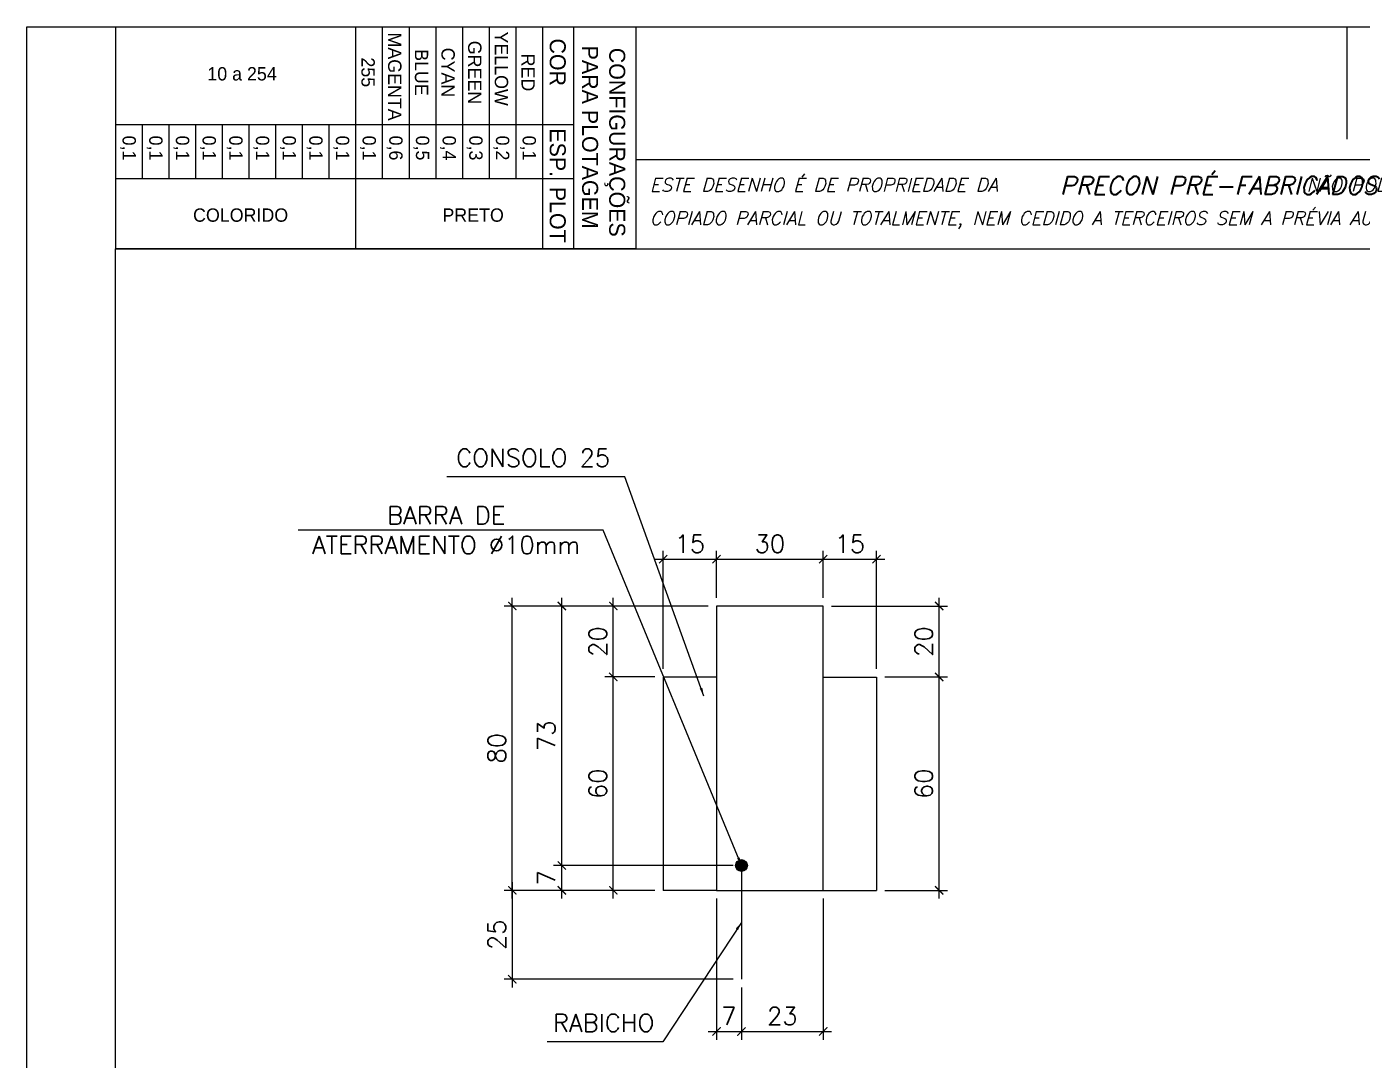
# Model space of a CAD drawing. Header units: centimetres. Extents: x 1658 to 19651, y 8294 to 11444.
# Drawn here: x 4286 to 5413, y 10572 to 11444 of the extents above; entities that cross this region are included whole.
import ezdxf
from ezdxf.enums import TextEntityAlignment as Align

# ---------------------------------------------------------------- set-up
doc = ezdxf.new("R2010")
doc.units = ezdxf.units.CM
doc.header["$LTSCALE"] = 50
doc.header["$MEASUREMENT"] = 0
doc.header["$PDMODE"] = 67
for name, color, linetype in [('COTAS-PRECON', 1, 'Continuous'), ('FORMATO-PRECON', 2, 'Continuous'), ('HACHURAS-PRECON', 1, 'Continuous'), ('LINHA-01-PRECON', 1, 'Continuous'), ('LINHA-02-PRECON', 2, 'Continuous'), ('LINHA-03-PRECON', 3, 'Continuous'), ('LINHA-04-PRECON', 4, 'Continuous'), ('TEXTO-35-PRECON', 5, 'Continuous')]:
    doc.layers.add(name, color=color, linetype=linetype)
doc.styles.add('R060', font='ACENT.shx', dxfattribs={"height": 75})
doc.styles.add('ROMANS', font='ROMANS.SHX', dxfattribs={"oblique": 15, "height": 3})
doc.styles.get("Standard").update_dxf_attribs({"font": 'romans.shx'})
doc.dimstyles.new('ESC75-25', dxfattribs={"dimscale": 0, "dimtxt": 15, "dimasz": 7, "dimexe": 7, "dimexo": 7, "dimgap": 5.5, "dimtad": 1, "dimdec": 1, "dimlfac": 0.333333, "dimdsep": 46, "dimtxsty": 'Standard', "dimblk": 'ARCHTICK', "dimcen": 0.1, "dimdle": 7, "dimclrd": 256, "dimclre": 256, "dimclrt": 2, "dimadec": 0, "dimazin": 0, "dimtfac": 1, "dimtdec": 1, "dimtix": 1, "dimtmove": 2, "dimatfit": 3, "dimfxl": 1, "dimarcsym": 0})
doc.dimstyles.new('ESC75-75', dxfattribs={"dimscale": 0, "dimtxt": 15, "dimasz": 7, "dimexe": 7, "dimexo": 7, "dimgap": 5.5, "dimtad": 1, "dimdec": 1, "dimdsep": 46, "dimtxsty": 'Standard', "dimblk": 'ARCHTICK', "dimcen": 0.1, "dimdle": 7, "dimclrd": 256, "dimclre": 256, "dimclrt": 2, "dimadec": 0, "dimazin": 0, "dimtfac": 1, "dimtdec": 1, "dimtix": 1, "dimtmove": 2, "dimatfit": 3, "dimfxl": 1, "dimarcsym": 0})

# ---------------------------------------------------------------- blocks, each defined once
blk = doc.blocks.new('A$C0AF02B9D')
at = {"layer": 'FORMATO-PRECON', "color": 1}
for p, q in [((0, 585), (250, 585)), ((0, 0), (0, 585)), ((250, 585), (250, 0)), ((0, 480), (250, 480)), ((0, 450), (170.7, 450)), ((0, 420), (170.7, 420)), ((0, 390), (170.7, 390)), ((0, 360), (170.7, 360)), ((0, 330), (170.7, 330)), ((0, 300), (170.7, 300)), ((110.1, 240), (170.7, 240)), ((110.1, 210), (170.7, 210)), ((110.1, 180), (170.7, 180)), ((110.1, 150), (170.7, 150)), ((110.1, 150), (170.7, 150)), ((110.1, 120), (170.7, 120)), ((110.1, 120), (170.7, 120)), ((110.1, 90), (170.7, 90)), ((110.1, 90), (170.7, 90)), ((110.1, 60), (170.7, 60)), ((110.1, 60), (170.7, 60)), ((110.1, 30), (170.7, 30)), ((110.1, 30), (170.7, 30)), ((0, 0), (250, 0)), ((110.1, 0), (170.7, 0)), ((110.1, 0), (170.7, 0)), ((110.1, 0), (170.7, 0))]:
    blk.add_line(p, q, dxfattribs=at)
at = {"layer": 'FORMATO-PRECON'}
for p, q in [((0, 515), (250, 515)), ((110.1, 0), (110.1, 515)), ((170.7, 0), (170.7, 515)), ((0, 270), (250, 270))]:
    blk.add_line(p, q, dxfattribs=at)
at = {"layer": 'FORMATO-PRECON', "style": 'R060'}
for s, p in [('CONFIGURAÇÕES ', (133.4, 563.9)), ('PARA PLOTAGEM', (124.3, 533.7)), ('COR', (40, 497.3)), ('ESP.', (141.8, 497.3)), ('PLOT', (211.6, 497.3))]:
    blk.add_text(s, height=18, dxfattribs=at).set_placement(p, align=Align.MIDDLE)
at = {"layer": 'FORMATO-PRECON', "color": 1, "style": 'R060'}
for s, p in [('RED', (51.5, 464)), ('0,1', (136.5, 464)), ('YELLOW', (47.2, 434)), ('0,2', (136.5, 434)), ('GREEN', (51.5, 404)), ('0,3', (136.5, 404)), ('CYAN', (51.5, 374)), ('0,4', (136.5, 374)), ('BLUE', (51.5, 344)), ('0,5', (136.5, 344)), ('MAGENTA', (56.1, 314)), ('0,6', (136.5, 314)), ('255', (51.3, 284)), ('0,1', (136.5, 284)), ('0,1', (136.5, 254)), ('0,1', (136.5, 224)), ('0,1', (136.5, 194)), ('0,1', (136.5, 164)), ('0,1', (136.5, 134)), ('0,1', (136.5, 104)), ('0,1', (136.5, 74)), ('0,1', (136.5, 44)), ('0,1', (136.5, 14))]:
    blk.add_text(s, height=15, dxfattribs=at).set_placement(p, align=Align.MIDDLE)
for s, p in [('PRETO', (212, 402.1)), ('10 a 254', (53, 142.2)), ('COLORIDO', (212, 140.6))]:
    blk.add_text(s, height=15, rotation=90, dxfattribs=at).set_placement(p, align=Align.MIDDLE)
blk = doc.blocks.new('A$C432D58B7')
at = {"layer": 'LINHA-01-PRECON'}
blk.add_blockref('A$C0AF02B9D', (0, 0), dxfattribs=at)
blk = doc.blocks.new('A$C550964AD')
at = {"layer": 'LINHA-01-PRECON'}
blk.add_blockref('A$C432D58B7', (0, 0), dxfattribs=at)
blk = doc.blocks.new('A$C2E607E54')
at = {"layer": 'FORMATO-PRECON', "color": 6}
blk.add_line((1835, 4050), (685, 4050), dxfattribs=at)
at = {"layer": 'FORMATO-PRECON'}
for points in [[(0, 4200), (2970, 4200), (2970, 0), (0, 0)], [(685, 3950), (1835, 3950), (1835, 4050), (685, 4050)]]:
    blk.add_lwpolyline(points, close=True, dxfattribs=at)
blk.add_lwpolyline([(1485, 4200), (1485, 4073.6)], dxfattribs=at)
at = {"layer": 'FORMATO-PRECON', "color": 6}
blk.add_lwpolyline([(100, 3950), (2870, 3950), (2870, 100), (100, 100)], close=True, dxfattribs=at)
at = {"layer": 'TEXTO-35-PRECON', "rotation": 270}
blk.add_blockref('A$C550964AD', (100, 4200), dxfattribs=at)
at = {"layer": 'FORMATO-PRECON', "style": 'ROMANS', "oblique": 15}
for s, p in [('ESTE DESENHO É DE PROPRIEDADE DA                            NÃO PODENDO SER', (700.8, 4014.4)), ('COPIADO PARCIAL OU TOTALMENTE, NEM CEDIDO A TERCEIROS SEM A PRÉVIA AUTORIZAÇÃO.', (700.8, 3977))]:
    blk.add_text(s, height=15, dxfattribs=at).set_placement(p)
at = {"layer": 'FORMATO-PRECON', "color": 3, "style": 'ROMANS', "oblique": 15}
blk.add_text('PRECON PRÉ-FABRICADOS', height=20, dxfattribs=at).set_placement((1162, 4011.3))
blk = doc.blocks.new('_ArchTick')
at = {"color": 0, "linetype": 'ByBlock', "const_width": 0.15}
blk.add_lwpolyline([(-0.5, -0.5), (0.5, 0.5)], dxfattribs=at)
blk = doc.blocks.new('*D140')
at = {"layer": 'Defpoints', "color": 0, "transparency": 16777216}
for p in [(4780.7, 10895.1), (4822.8, 10895.1), (4822.8, 10715)]:
    blk.add_point(p, dxfattribs=at)
at = {"layer": 'LINHA-01-PRECON', "lineweight": -2, "transparency": 16777216}
for p, q in [((4780.7, 10708), (4780.7, 10902.1)), ((4815.8, 10895.1), (4773.7, 10895.1)), ((4815.8, 10715), (4773.7, 10715))]:
    blk.add_line(p, q, dxfattribs=at)
at = {"layer": 'LINHA-01-PRECON', "lineweight": -2, "transparency": 16777216, "xscale": 7, "yscale": 7, "zscale": 7}
for p, rotation in [((4780.7, 10895.1), 90), ((4780.7, 10715), 270)]:
    blk.add_blockref('_ArchTick', p, dxfattribs=dict(at, rotation=rotation))
at = {"layer": 'LINHA-01-PRECON', "color": 2, "transparency": 16777216, "insert": (4767.7, 10805), "char_height": 15, "attachment_point": 5, "rotation": 90}
blk.add_mtext('60', dxfattribs=at)
blk = doc.blocks.new('*D141')
at = {"layer": 'Defpoints', "color": 0, "transparency": 16777216}
for p in [(4780.7, 10955), (4867.8, 10955), (4822.8, 10895.1)]:
    blk.add_point(p, dxfattribs=at)
at = {"layer": 'LINHA-01-PRECON', "lineweight": -2, "transparency": 16777216}
for p, q in [((4860.8, 10955), (4773.7, 10955)), ((4780.7, 10888.1), (4780.7, 10962)), ((4815.8, 10895.1), (4773.7, 10895.1))]:
    blk.add_line(p, q, dxfattribs=at)
at = {"layer": 'LINHA-01-PRECON', "lineweight": -2, "transparency": 16777216, "xscale": 7, "yscale": 7, "zscale": 7}
for p, rotation in [((4780.7, 10955), 90), ((4780.7, 10895.1), 270)]:
    blk.add_blockref('_ArchTick', p, dxfattribs=dict(at, rotation=rotation))
at = {"layer": 'LINHA-01-PRECON', "color": 2, "transparency": 16777216, "insert": (4767.7, 10925), "char_height": 15, "attachment_point": 5, "rotation": 90}
blk.add_mtext('20', dxfattribs=at)
blk = doc.blocks.new('*D142')
at = {"layer": 'Defpoints', "color": 0, "transparency": 16777216}
for p in [(4695.5, 10955), (4867.8, 10955), (4822.8, 10715)]:
    blk.add_point(p, dxfattribs=at)
at = {"layer": 'LINHA-01-PRECON', "lineweight": -2, "transparency": 16777216}
for p, q in [((4860.8, 10955), (4688.5, 10955)), ((4695.5, 10708), (4695.5, 10962)), ((4815.8, 10715), (4688.5, 10715))]:
    blk.add_line(p, q, dxfattribs=at)
at = {"layer": 'LINHA-01-PRECON', "lineweight": -2, "transparency": 16777216, "xscale": 7, "yscale": 7, "zscale": 7}
for p, rotation in [((4695.5, 10955), 90), ((4695.5, 10715), 270)]:
    blk.add_blockref('_ArchTick', p, dxfattribs=dict(at, rotation=rotation))
at = {"layer": 'LINHA-01-PRECON', "color": 2, "transparency": 16777216, "insert": (4682.5, 10835), "char_height": 15, "attachment_point": 5, "rotation": 90}
blk.add_mtext('80', dxfattribs=at)
blk = doc.blocks.new('*D143')
at = {"layer": 'Defpoints', "color": 0, "transparency": 16777216}
for p in [(4867.8, 10994.5), (4867.8, 10955), (4822.8, 10895.1)]:
    blk.add_point(p, dxfattribs=at)
at = {"layer": 'LINHA-01-PRECON', "lineweight": -2, "transparency": 16777216}
for p, q in [((4822.8, 10902.1), (4822.8, 11001.5)), ((4867.8, 10962), (4867.8, 11001.5)), ((4815.8, 10994.5), (4874.8, 10994.5))]:
    blk.add_line(p, q, dxfattribs=at)
at = {"layer": 'LINHA-01-PRECON', "lineweight": -2, "transparency": 16777216, "xscale": 7, "yscale": 7, "zscale": 7, "rotation": 180}
blk.add_blockref('_ArchTick', (4822.8, 10994.5), dxfattribs=at)
at = {"layer": 'LINHA-01-PRECON', "lineweight": -2, "transparency": 16777216, "xscale": 7, "yscale": 7, "zscale": 7}
blk.add_blockref('_ArchTick', (4867.8, 10994.5), dxfattribs=at)
at = {"layer": 'LINHA-01-PRECON', "color": 2, "transparency": 16777216, "insert": (4845.3, 11007.5), "char_height": 15, "attachment_point": 5}
blk.add_mtext('15', dxfattribs=at)
blk = doc.blocks.new('*D144')
at = {"layer": 'Defpoints', "color": 0, "transparency": 16777216}
for p in [(4957.8, 10994.5), (4867.8, 10955), (4957.8, 10955)]:
    blk.add_point(p, dxfattribs=at)
at = {"layer": 'LINHA-01-PRECON', "lineweight": -2, "transparency": 16777216}
for p, q in [((4867.8, 10962), (4867.8, 11001.5)), ((4957.8, 10962), (4957.8, 11001.5)), ((4860.8, 10994.5), (4964.8, 10994.5))]:
    blk.add_line(p, q, dxfattribs=at)
at = {"layer": 'LINHA-01-PRECON', "lineweight": -2, "transparency": 16777216, "xscale": 7, "yscale": 7, "zscale": 7, "rotation": 180}
blk.add_blockref('_ArchTick', (4867.8, 10994.5), dxfattribs=at)
at = {"layer": 'LINHA-01-PRECON', "lineweight": -2, "transparency": 16777216, "xscale": 7, "yscale": 7, "zscale": 7}
blk.add_blockref('_ArchTick', (4957.8, 10994.5), dxfattribs=at)
at = {"layer": 'LINHA-01-PRECON', "color": 2, "transparency": 16777216, "insert": (4912.8, 11007.5), "char_height": 15, "attachment_point": 5}
blk.add_mtext('30', dxfattribs=at)
blk = doc.blocks.new('*D145')
at = {"layer": 'Defpoints', "color": 0, "transparency": 16777216}
for p in [(5002.8, 10994.5), (4957.8, 10955), (5002.8, 10895.1)]:
    blk.add_point(p, dxfattribs=at)
at = {"layer": 'LINHA-01-PRECON', "lineweight": -2, "transparency": 16777216}
for p, q in [((4957.8, 10962), (4957.8, 11001.5)), ((5002.8, 10902.1), (5002.8, 11001.5)), ((4950.8, 10994.5), (5009.8, 10994.5))]:
    blk.add_line(p, q, dxfattribs=at)
at = {"layer": 'LINHA-01-PRECON', "lineweight": -2, "transparency": 16777216, "xscale": 7, "yscale": 7, "zscale": 7, "rotation": 180}
blk.add_blockref('_ArchTick', (4957.8, 10994.5), dxfattribs=at)
at = {"layer": 'LINHA-01-PRECON', "lineweight": -2, "transparency": 16777216, "xscale": 7, "yscale": 7, "zscale": 7}
blk.add_blockref('_ArchTick', (5002.8, 10994.5), dxfattribs=at)
at = {"layer": 'LINHA-01-PRECON', "color": 2, "transparency": 16777216, "insert": (4980.3, 11007.5), "char_height": 15, "attachment_point": 5}
blk.add_mtext('15', dxfattribs=at)
blk = doc.blocks.new('*D146')
at = {"layer": 'Defpoints', "color": 0, "transparency": 16777216}
for p in [(5002.8, 10895.1), (5055.6, 10895.1), (5002.8, 10715)]:
    blk.add_point(p, dxfattribs=at)
at = {"layer": 'LINHA-01-PRECON', "lineweight": -2, "transparency": 16777216}
for p, q in [((5055.6, 10708), (5055.6, 10902.1)), ((5009.8, 10895.1), (5062.6, 10895.1)), ((5009.8, 10715), (5062.6, 10715))]:
    blk.add_line(p, q, dxfattribs=at)
at = {"layer": 'LINHA-01-PRECON', "lineweight": -2, "transparency": 16777216, "xscale": 7, "yscale": 7, "zscale": 7}
for p, rotation in [((5055.6, 10895.1), 90), ((5055.6, 10715), 270)]:
    blk.add_blockref('_ArchTick', p, dxfattribs=dict(at, rotation=rotation))
at = {"layer": 'LINHA-01-PRECON', "color": 2, "transparency": 16777216, "insert": (5042.6, 10805), "char_height": 15, "attachment_point": 5, "rotation": 90}
blk.add_mtext('60', dxfattribs=at)
blk = doc.blocks.new('*D147')
at = {"layer": 'Defpoints', "color": 0, "transparency": 16777216}
for p in [(4957.8, 10955), (5055.6, 10955), (5002.8, 10895.1)]:
    blk.add_point(p, dxfattribs=at)
at = {"layer": 'LINHA-01-PRECON', "lineweight": -2, "transparency": 16777216}
for p, q in [((4964.8, 10955), (5062.6, 10955)), ((5055.6, 10888.1), (5055.6, 10962)), ((5009.8, 10895.1), (5062.6, 10895.1))]:
    blk.add_line(p, q, dxfattribs=at)
at = {"layer": 'LINHA-01-PRECON', "lineweight": -2, "transparency": 16777216, "xscale": 7, "yscale": 7, "zscale": 7}
for p, rotation in [((5055.6, 10955), 90), ((5055.6, 10895.1), 270)]:
    blk.add_blockref('_ArchTick', p, dxfattribs=dict(at, rotation=rotation))
at = {"layer": 'LINHA-01-PRECON', "color": 2, "transparency": 16777216, "insert": (5042.6, 10925), "char_height": 15, "attachment_point": 5, "rotation": 90}
blk.add_mtext('20', dxfattribs=at)
blk = doc.blocks.new('*D210')
at = {"layer": 'Defpoints', "color": 0, "transparency": 16777216}
for p in [(4822.8, 10715), (4695.5, 10640), (4888.8, 10640)]:
    blk.add_point(p, dxfattribs=at)
at = {"layer": 'LINHA-01-PRECON', "lineweight": -2, "transparency": 16777216}
for p, q in [((4815.8, 10715), (4688.5, 10715)), ((4695.5, 10722), (4695.5, 10633)), ((4881.8, 10640), (4688.5, 10640))]:
    blk.add_line(p, q, dxfattribs=at)
at = {"layer": 'LINHA-01-PRECON', "lineweight": -2, "transparency": 16777216, "xscale": 7, "yscale": 7, "zscale": 7}
for p, rotation in [((4695.5, 10715), 90), ((4695.5, 10640), 270)]:
    blk.add_blockref('_ArchTick', p, dxfattribs=dict(at, rotation=rotation))
at = {"layer": 'LINHA-01-PRECON', "color": 2, "transparency": 16777216, "insert": (4682.5, 10677.5), "char_height": 15, "attachment_point": 5, "rotation": 90}
blk.add_mtext('25', dxfattribs=at)
blk = doc.blocks.new('*D211')
at = {"layer": 'Defpoints', "color": 0, "transparency": 16777216}
for p in [(4737.3, 10736), (4888.8, 10736), (4822.8, 10715)]:
    blk.add_point(p, dxfattribs=at)
at = {"layer": 'LINHA-01-PRECON', "lineweight": -2, "transparency": 16777216}
for p, q in [((4737.3, 10708), (4737.3, 10743)), ((4881.8, 10736), (4730.3, 10736)), ((4815.8, 10715), (4730.3, 10715))]:
    blk.add_line(p, q, dxfattribs=at)
at = {"layer": 'LINHA-01-PRECON', "lineweight": -2, "transparency": 16777216, "xscale": 7, "yscale": 7, "zscale": 7}
for p, rotation in [((4737.3, 10736), 90), ((4737.3, 10715), 270)]:
    blk.add_blockref('_ArchTick', p, dxfattribs=dict(at, rotation=rotation))
at = {"layer": 'LINHA-01-PRECON', "color": 2, "transparency": 16777216, "insert": (4724.3, 10725.5), "char_height": 15, "attachment_point": 5, "rotation": 90}
blk.add_mtext('7', dxfattribs=at)
blk = doc.blocks.new('*D212')
at = {"layer": 'Defpoints', "color": 0, "transparency": 16777216}
for p in [(4737.3, 10955), (4867.8, 10955), (4888.8, 10736)]:
    blk.add_point(p, dxfattribs=at)
at = {"layer": 'LINHA-01-PRECON', "lineweight": -2, "transparency": 16777216}
for p, q in [((4860.8, 10955), (4730.3, 10955)), ((4737.3, 10729), (4737.3, 10962)), ((4881.8, 10736), (4730.3, 10736))]:
    blk.add_line(p, q, dxfattribs=at)
at = {"layer": 'LINHA-01-PRECON', "lineweight": -2, "transparency": 16777216, "xscale": 7, "yscale": 7, "zscale": 7}
for p, rotation in [((4737.3, 10955), 90), ((4737.3, 10736), 270)]:
    blk.add_blockref('_ArchTick', p, dxfattribs=dict(at, rotation=rotation))
at = {"layer": 'LINHA-01-PRECON', "color": 2, "transparency": 16777216, "insert": (4724.3, 10845.5), "char_height": 15, "attachment_point": 5, "rotation": 90}
blk.add_mtext('73', dxfattribs=at)
blk = doc.blocks.new('*D213')
at = {"layer": 'Defpoints', "color": 0, "transparency": 16777216}
for p in [(4867.8, 10715), (4888.8, 10640), (4888.8, 10595.9)]:
    blk.add_point(p, dxfattribs=at)
at = {"layer": 'LINHA-01-PRECON', "lineweight": -2, "transparency": 16777216}
for p, q in [((4867.8, 10708), (4867.8, 10588.9)), ((4888.8, 10633), (4888.8, 10588.9)), ((4860.8, 10595.9), (4895.8, 10595.9))]:
    blk.add_line(p, q, dxfattribs=at)
at = {"layer": 'LINHA-01-PRECON', "lineweight": -2, "transparency": 16777216, "xscale": 7, "yscale": 7, "zscale": 7, "rotation": 180}
blk.add_blockref('_ArchTick', (4867.8, 10595.9), dxfattribs=at)
at = {"layer": 'LINHA-01-PRECON', "lineweight": -2, "transparency": 16777216, "xscale": 7, "yscale": 7, "zscale": 7}
blk.add_blockref('_ArchTick', (4888.8, 10595.9), dxfattribs=at)
at = {"layer": 'LINHA-01-PRECON', "color": 2, "transparency": 16777216, "insert": (4878.3, 10608.9), "char_height": 15, "attachment_point": 5}
blk.add_mtext('7', dxfattribs=at)
blk = doc.blocks.new('*D214')
at = {"layer": 'Defpoints', "color": 0, "transparency": 16777216}
for p in [(4957.8, 10715), (4888.8, 10640), (4957.8, 10595.9)]:
    blk.add_point(p, dxfattribs=at)
at = {"layer": 'LINHA-01-PRECON', "lineweight": -2, "transparency": 16777216}
for p, q in [((4957.8, 10708), (4957.8, 10588.9)), ((4888.8, 10633), (4888.8, 10588.9)), ((4881.8, 10595.9), (4964.8, 10595.9))]:
    blk.add_line(p, q, dxfattribs=at)
at = {"layer": 'LINHA-01-PRECON', "lineweight": -2, "transparency": 16777216, "xscale": 7, "yscale": 7, "zscale": 7, "rotation": 180}
blk.add_blockref('_ArchTick', (4888.8, 10595.9), dxfattribs=at)
at = {"layer": 'LINHA-01-PRECON', "lineweight": -2, "transparency": 16777216, "xscale": 7, "yscale": 7, "zscale": 7}
blk.add_blockref('_ArchTick', (4957.8, 10595.9), dxfattribs=at)
at = {"layer": 'LINHA-01-PRECON', "color": 2, "transparency": 16777216, "insert": (4923.3, 10608.9), "char_height": 15, "attachment_point": 5}
blk.add_mtext('23', dxfattribs=at)

msp = doc.modelspace()

# ---------------------------------------------------------------- hatches: boundary and pattern name
at = {"layer": 'LINHA-04-PRECON'}
h = msp.add_hatch(color=256, dxfattribs=at)
h.dxf.hatch_style = 1
edge = h.paths.add_edge_path()
edge.add_arc((4888.84, 10735.97), 4.95, 0, 360)

# ---------------------------------------------------------------- linework, layer by layer
at = {"layer": 'LINHA-02-PRECON'}
for p, q in [((4867.84, 10895.08), (4822.85, 10895.08)), ((4822.85, 10895.08), (4822.85, 10714.97)), ((4957.84, 10895.08), (5002.82, 10895.08)), ((5002.82, 10895.08), (5002.82, 10714.97)), ((4867.85, 10714.97), (4822.85, 10714.97)), ((4957.82, 10714.97), (5002.82, 10714.97))]:
    msp.add_line(p, q, dxfattribs=at)
at = {"layer": 'LINHA-03-PRECON'}
for p, q in [((4867.84, 10954.97), (4867.84, 10714.97)), ((4957.84, 10954.97), (4867.84, 10954.97)), ((4957.84, 10714.97), (4957.84, 10954.97)), ((4867.84, 10714.97), (4957.84, 10714.97)), ((4867.85, 10714.97), (4867.85, 10714.97)), ((4957.82, 10714.97), (4957.82, 10714.97))]:
    msp.add_line(p, q, dxfattribs=at)
at = {"layer": 'LINHA-04-PRECON'}
msp.add_line((4888.84, 10735.97), (4888.84, 10639.97), dxfattribs=at)
msp.add_circle((4888.84, 10735.97), 4.95, dxfattribs=at)

# ---------------------------------------------------------------- block references
at = {"layer": 'HACHURAS-PRECON', "xscale": 0.7499999999999996, "yscale": 0.7499999999999996, "zscale": 0.7499999999999996}
msp.add_blockref('A$C2E607E54', (4285.86, 8293.94), dxfattribs=at)

# ---------------------------------------------------------------- texts
at = {"layer": 'COTAS-PRECON', "color": 2, "char_height": 15, "attachment_point": 5}
for s, insert in [('\\A1;CONSOLO 25', (4713.12, 11080.07, 0.02)), ('BARRA DE\\PATERRAMENTO %%C10mm', (4639.79, 11019)), ('\\A1;RABICHO', (4772.57, 10603.15, 0.02))]:
    msp.add_mtext(s, dxfattribs=dict(at, insert=insert))

# ---------------------------------------------------------------- dimensions: what is measured, and where the dimension line sits
at = {"layer": 'LINHA-01-PRECON'}
for base, p1, p2, picture, middle in [((4867.84, 10994.47), (4822.85, 10895.08), (4867.84, 10954.97), '*D143', (4845.34, 11007.47)), ((4957.84, 10994.47), (4867.84, 10954.97), (4957.84, 10954.97), '*D144', (4912.84, 11007.47)), ((5002.82, 10994.47), (4957.84, 10954.97), (5002.82, 10895.08), '*D145', (4980.33, 11007.47)), ((4888.84, 10595.87), (4867.84, 10714.97), (4888.84, 10639.97), '*D213', (4878.34, 10608.87)), ((4957.84, 10595.87), (4888.84, 10639.97), (4957.84, 10714.97), '*D214', (4923.34, 10608.87))]:
    dim = msp.add_linear_dim(base=base, p1=p1, p2=p2, dimstyle='ESC75-25', override={"dimscale": 1}, dxfattribs=at)
    dim.commit()
    dim.dimension.update_dxf_attribs({"geometry": picture, "text_midpoint": middle})
for base, p1, p2, picture, middle in [((4695.53, 10954.97), (4822.85, 10714.97), (4867.84, 10954.97), '*D142', (4682.53, 10834.97)), ((4737.33, 10954.97), (4888.84, 10735.97), (4867.84, 10954.97), '*D212', (4724.33, 10845.47)), ((4780.75, 10954.97), (4822.85, 10895.08), (4867.84, 10954.97), '*D141', (4767.75, 10925.03)), ((5055.59, 10954.97), (5002.82, 10895.08), (4957.84, 10954.97), '*D147', (5042.59, 10925.03)), ((4780.75, 10895.08), (4822.85, 10714.97), (4822.85, 10895.08), '*D140', (4767.75, 10805.03)), ((5055.59, 10895.08), (5002.82, 10714.97), (5002.82, 10895.08), '*D146', (5042.59, 10805.03)), ((4737.33, 10735.97), (4822.85, 10714.97), (4888.84, 10735.97), '*D211', (4724.33, 10725.47)), ((4695.53, 10639.97), (4822.85, 10714.97), (4888.84, 10639.97), '*D210', (4682.53, 10677.47))]:
    dim = msp.add_linear_dim(base=base, p1=p1, p2=p2, angle=90, dimstyle='ESC75-25', override={"dimscale": 1}, dxfattribs=at)
    dim.commit()
    dim.dimension.update_dxf_attribs({"geometry": picture, "text_midpoint": middle})

# ---------------------------------------------------------------- leaders
at = {"layer": 'COTAS-PRECON'}
for points in [[(4857.12, 10878.92), (4790.39, 11064.09), (4640.2, 11064.09)], [(4888.84, 10735.97), (4772.14, 11019), (4514.97, 11019)], [(4888.84, 10687.97), (4822.56, 10587.17), (4724.78, 10587.17)]]:
    msp.add_leader(points, dimstyle='ESC75-75', override={"dimscale": 1}, dxfattribs=at)

doc.saveas('drawing.dxf')
